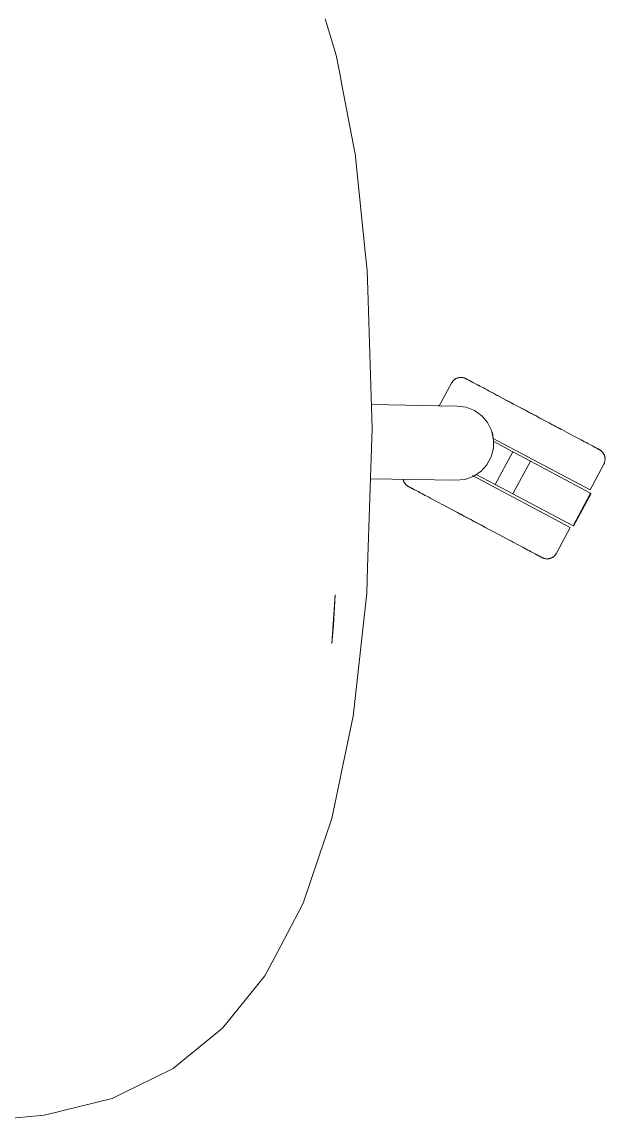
# Model space of a CAD drawing. Header units: millimetres. Extents: x 155927 to 326028, y -36033 to 97293.
# Drawn here: x 200647.5 to 200867.1, y 31869.9 to 32282.9 of the extents above; entities that cross this region are included whole.
import ezdxf

# ---------------------------------------------------------------- set-up
doc = ezdxf.new("R2010")
doc.units = ezdxf.units.MM
doc.header["$MEASUREMENT"] = 0
doc.layers.add('G-IMPT', color=8, linetype='CONTINUOUS', lineweight=9)
doc.layers.add('I-FURN', color=8, linetype='CONTINUOUS', lineweight=9)

msp = doc.modelspace()

# ---------------------------------------------------------------- linework, layer by layer
at = {"layer": 'G-IMPT'}
for p, q in [((200761.69, 32284.04), (200765.88, 32270.44)), ((200765.88, 32270.44), (200767.34, 32262.83)), ((200768.05, 32259.17), (200767.34, 32262.83)), ((200768.05, 32259.17), (200772.91, 32233.79)), ((200773, 32233.33), (200772.91, 32233.79)), ((200773, 32233.33), (200776.82, 32196.34)), ((200776.82, 32196.34), (200777.56, 32189.27)), ((200777.78, 32182.01), (200777.56, 32189.27)), ((200779.4, 32129.85), (200777.78, 32182.01)), ((200777.69, 32077.66), (200779.4, 32129.85)), ((200777.69, 32077.66), (200777.37, 32067.72)), ((200765.49, 32067.19), (200764.24, 32048.91)), ((200765.49, 32067.19), (200764.85, 32055.85)), ((200776.89, 32063.35), (200777.37, 32067.72)), ((200776.89, 32063.35), (200772.76, 32025.9)), ((200764.24, 32048.91), (200764.85, 32055.85)), ((200772.27, 32021.49), (200772.76, 32025.9)), ((200767.92, 32000.54), (200772.27, 32021.49)), ((200767.92, 32000.54), (200767.16, 31996.86)), ((200767.16, 31996.86), (200764.29, 31983.04)), ((200761.77, 31975.61), (200764.29, 31983.04)), ((200761.77, 31975.61), (200753.62, 31951.52)), ((200742.45, 31930.35), (200752.75, 31949.86)), ((200752.75, 31949.86), (200753.62, 31951.52)), ((200739.01, 31923.84), (200741.72, 31928.97)), ((200742.45, 31930.35), (200741.72, 31928.97)), ((200739.01, 31923.84), (200726.81, 31908.71)), ((200723.05, 31904.05), (200726.81, 31908.71)), ((200708.1, 31891.88), (200723.05, 31904.05)), ((200708.1, 31891.88), (200704.45, 31888.9)), ((200704.45, 31888.9), (200697.28, 31885.37)), ((200685.81, 31879.73), (200697.28, 31885.37)), ((200685.81, 31879.73), (200681.45, 31877.58)), ((200681.45, 31877.58), (200663.51, 31873.18)), ((200639.97, 31869.86), (200655.85, 31871.3)), ((200655.85, 31871.3), (200661.14, 31872.6)), ((200663.51, 31873.18), (200661.14, 31872.6))]:
    msp.add_line(p, q, dxfattribs=at)
at = {"layer": 'I-FURN'}
for p, q in [((200809.52, 32147.34), (200809.62, 32147.47)), ((200809.62, 32147.47), (200809.72, 32147.6)), ((200809.72, 32147.6), (200809.82, 32147.72)), ((200809.82, 32147.72), (200809.93, 32147.84)), ((200809.93, 32147.84), (200810.04, 32147.96)), ((200810.04, 32147.96), (200810.16, 32148.06)), ((200810.16, 32148.06), (200810.29, 32148.17)), ((200810.29, 32148.17), (200810.41, 32148.27)), ((200810.41, 32148.27), (200810.54, 32148.36)), ((200810.54, 32148.36), (200810.68, 32148.45)), ((200810.68, 32148.45), (200810.82, 32148.53)), ((200810.82, 32148.53), (200810.96, 32148.61)), ((200810.96, 32148.61), (200811.1, 32148.68)), ((200811.1, 32148.68), (200811.25, 32148.75)), ((200811.25, 32148.75), (200811.4, 32148.81)), ((200811.4, 32148.81), (200811.55, 32148.86)), ((200811.55, 32148.86), (200811.7, 32148.91)), ((200811.7, 32148.91), (200811.86, 32148.95)), ((200811.86, 32148.95), (200812.02, 32148.99)), ((200812.02, 32148.99), (200812.18, 32149.02)), ((200812.18, 32149.02), (200812.34, 32149.04)), ((200812.34, 32149.04), (200812.5, 32149.06)), ((200812.5, 32149.06), (200812.66, 32149.07)), ((200812.66, 32149.07), (200812.82, 32149.07)), ((200812.82, 32149.07), (200812.98, 32149.07)), ((200812.98, 32149.07), (200813.14, 32149.06)), ((200813.14, 32149.06), (200813.3, 32149.04)), ((200813.3, 32149.04), (200813.46, 32149.02)), ((200813.46, 32149.02), (200813.62, 32148.99)), ((200813.62, 32148.99), (200813.78, 32148.96)), ((200813.78, 32148.96), (200813.93, 32148.92)), ((200813.93, 32148.92), (200814.09, 32148.87)), ((200814.09, 32148.87), (200814.24, 32148.81)), ((200814.24, 32148.81), (200814.39, 32148.76)), ((200814.39, 32148.76), (200814.54, 32148.69)), ((200814.54, 32148.69), (200814.68, 32148.62)), ((200814.68, 32148.62), (200814.72, 32148.6)), ((200814.72, 32148.6), (200814.74, 32148.59)), ((200814.77, 32148.57), (200814.72, 32148.6)), ((200814.72, 32148.6), (200814.72, 32148.6)), ((200814.74, 32148.59), (200814.8, 32148.56)), ((200814.85, 32148.53), (200814.77, 32148.57)), ((200814.8, 32148.56), (200814.9, 32148.5)), ((200814.97, 32148.46), (200814.85, 32148.53)), ((200814.9, 32148.5), (200815.04, 32148.43)), ((200815.13, 32148.38), (200814.97, 32148.46)), ((200815.04, 32148.43), (200815.22, 32148.33)), ((200815.33, 32148.27), (200815.13, 32148.38)), ((200815.22, 32148.33), (200815.44, 32148.22)), ((200815.57, 32148.14), (200815.33, 32148.27)), ((200815.44, 32148.22), (200815.7, 32148.08)), ((200815.85, 32148), (200815.57, 32148.14)), ((200815.7, 32148.08), (200816, 32147.92)), ((200816.17, 32147.83), (200815.85, 32148)), ((200816, 32147.92), (200816.33, 32147.74)), ((200816.53, 32147.64), (200816.17, 32147.83)), ((200816.33, 32147.74), (200816.7, 32147.54)), ((200816.92, 32147.43), (200816.53, 32147.64)), ((200816.7, 32147.54), (200817.11, 32147.33)), ((200817.35, 32147.2), (200816.92, 32147.43)), ((200809.27, 32146.93), (200804.57, 32138.09)), ((200809.27, 32146.93), (200809.35, 32147.07)), ((200809.35, 32147.07), (200809.43, 32147.21)), ((200809.43, 32147.21), (200809.52, 32147.34)), ((200817.11, 32147.33), (200817.56, 32147.09)), ((200817.82, 32146.95), (200817.35, 32147.2)), ((200817.56, 32147.09), (200818.04, 32146.83)), ((200818.32, 32146.69), (200817.82, 32146.95)), ((200818.04, 32146.83), (200818.56, 32146.56)), ((200818.85, 32146.4), (200818.32, 32146.69)), ((200818.56, 32146.56), (200819.11, 32146.26)), ((200819.42, 32146.1), (200818.85, 32146.4)), ((200819.11, 32146.26), (200819.69, 32145.95)), ((200820.02, 32145.78), (200819.42, 32146.1)), ((200820.66, 32145.44), (200820.02, 32145.78)), ((200821.32, 32145.09), (200820.66, 32145.44)), ((200822.01, 32144.72), (200821.32, 32145.09)), ((200822.74, 32144.34), (200822.01, 32144.72)), ((200823.49, 32143.94), (200822.74, 32144.34)), ((200824.26, 32143.52), (200823.49, 32143.94)), ((200825.06, 32143.1), (200824.26, 32143.52)), ((200825.89, 32142.66), (200825.06, 32143.1)), ((200825.44, 32142.9), (200826.27, 32142.45)), ((200826.73, 32142.21), (200825.89, 32142.66)), ((200826.27, 32142.45), (200827.13, 32142)), ((200827.6, 32141.75), (200826.73, 32142.21)), ((200827.13, 32142), (200828.01, 32141.53)), ((200828.49, 32141.28), (200827.6, 32141.75)), ((200828.01, 32141.53), (200828.9, 32141.06)), ((200829.4, 32140.79), (200828.49, 32141.28)), ((200828.9, 32141.06), (200829.82, 32140.57)), ((200830.32, 32140.3), (200829.4, 32140.79)), ((200829.82, 32140.57), (200830.75, 32140.08)), ((200831.26, 32139.81), (200830.32, 32140.3)), ((200830.75, 32140.08), (200831.69, 32139.57)), ((200832.21, 32139.3), (200831.26, 32139.81)), ((200831.69, 32139.57), (200832.65, 32139.06)), ((200833.17, 32138.79), (200832.21, 32139.3)), ((200779.12, 32138.87), (200811.46, 32138.31)), ((200811.46, 32138.31), (200814.8, 32137.84)), ((200814.8, 32137.84), (200817.93, 32136.59)), ((200817.93, 32136.59), (200820.67, 32134.63)), ((200832.65, 32139.06), (200833.62, 32138.55)), ((200834.15, 32138.27), (200833.17, 32138.79)), ((200833.62, 32138.55), (200834.6, 32138.03)), ((200835.13, 32137.75), (200834.15, 32138.27)), ((200834.6, 32138.03), (200835.58, 32137.5)), ((200836.12, 32137.22), (200835.13, 32137.75)), ((200835.58, 32137.5), (200836.58, 32136.98)), ((200837.12, 32136.69), (200836.12, 32137.22)), ((200836.58, 32136.98), (200837.58, 32136.44)), ((200838.12, 32136.16), (200837.12, 32136.69)), ((200837.58, 32136.44), (200838.58, 32135.91)), ((200839.12, 32135.62), (200838.12, 32136.16)), ((200838.58, 32135.91), (200839.58, 32135.38)), ((200840.13, 32135.09), (200839.12, 32135.62)), ((200839.58, 32135.38), (200840.59, 32134.84)), ((200841.13, 32134.55), (200840.13, 32135.09)), ((200820.67, 32134.63), (200822.87, 32132.06)), ((200822.87, 32132.06), (200824.38, 32129.05)), ((200840.59, 32134.84), (200841.59, 32134.31)), ((200842.14, 32134.02), (200841.13, 32134.55)), ((200841.59, 32134.31), (200842.6, 32133.78)), ((200843.13, 32133.49), (200842.14, 32134.02)), ((200842.6, 32133.78), (200843.59, 32133.25)), ((200844.13, 32132.96), (200843.13, 32133.49)), ((200843.59, 32133.25), (200844.58, 32132.72)), ((200845.12, 32132.44), (200844.13, 32132.96)), ((200844.58, 32132.72), (200845.57, 32132.2)), ((200846.09, 32131.92), (200845.12, 32132.44)), ((200845.57, 32132.2), (200846.54, 32131.68)), ((200847.06, 32131.4), (200846.09, 32131.92)), ((200846.54, 32131.68), (200847.51, 32131.17)), ((200848.02, 32130.89), (200847.06, 32131.4)), ((200847.51, 32131.17), (200848.46, 32130.66)), ((200848.96, 32130.39), (200848.02, 32130.89)), ((200824.38, 32129.05), (200825.13, 32125.76)), ((200848.46, 32130.66), (200849.39, 32130.16)), ((200849.89, 32129.9), (200848.96, 32130.39)), ((200849.39, 32130.16), (200850.32, 32129.67)), ((200850.81, 32129.41), (200849.89, 32129.9)), ((200850.32, 32129.67), (200850.66, 32129.49)), ((200851.7, 32128.93), (200850.81, 32129.41)), ((200852.58, 32128.47), (200851.7, 32128.93)), ((200853.44, 32128.01), (200852.58, 32128.47)), ((200854.27, 32127.57), (200853.44, 32128.01)), ((200855.08, 32127.14), (200854.27, 32127.57)), ((200855.87, 32126.72), (200855.08, 32127.14)), ((200824.79, 32126.25), (200861.51, 32106.73)), ((200825.13, 32125.76), (200825.07, 32122.39)), ((200825.2, 32124.9), (200832.34, 32121.11)), ((200856.63, 32126.31), (200855.87, 32126.72)), ((200857.37, 32125.92), (200856.63, 32126.31)), ((200858.08, 32125.54), (200857.37, 32125.92)), ((200858.75, 32125.18), (200858.08, 32125.54)), ((200859.4, 32124.84), (200858.75, 32125.18)), ((200860.02, 32124.51), (200859.4, 32124.84)), ((200860.6, 32124.2), (200860.02, 32124.51)), ((200860.29, 32124.37), (200860.86, 32124.06)), ((200861.15, 32123.91), (200860.6, 32124.2)), ((200860.86, 32124.06), (200861.4, 32123.78)), ((200861.67, 32123.63), (200861.15, 32123.91)), ((200861.4, 32123.78), (200861.9, 32123.51)), ((200862.15, 32123.38), (200861.67, 32123.63)), ((200861.9, 32123.51), (200862.36, 32123.27)), ((200862.6, 32123.14), (200862.15, 32123.38)), ((200862.36, 32123.27), (200862.79, 32123.04)), ((200863.01, 32122.92), (200862.6, 32123.14)), ((200862.79, 32123.04), (200863.19, 32122.83)), ((200863.38, 32122.72), (200863.01, 32122.92)), ((200863.19, 32122.83), (200863.54, 32122.64)), ((200863.72, 32122.55), (200863.38, 32122.72)), ((200863.54, 32122.64), (200863.86, 32122.47)), ((200824.21, 32119.13), (200822.59, 32116.17)), ((200825.07, 32122.39), (200824.21, 32119.13)), ((200832.34, 32121.11), (200825.77, 32108.74)), ((200832.34, 32121.11), (200838.99, 32117.57)), ((200864.01, 32122.39), (200863.72, 32122.55)), ((200863.86, 32122.47), (200864.14, 32122.32)), ((200864.27, 32122.25), (200864.01, 32122.39)), ((200864.14, 32122.32), (200864.38, 32122.19)), ((200864.49, 32122.13), (200864.27, 32122.25)), ((200864.38, 32122.19), (200864.58, 32122.09)), ((200864.67, 32122.04), (200864.49, 32122.13)), ((200864.58, 32122.09), (200864.74, 32122)), ((200864.81, 32121.96), (200864.67, 32122.04)), ((200864.74, 32122), (200864.86, 32121.94)), ((200864.91, 32121.91), (200864.81, 32121.96)), ((200864.86, 32121.94), (200864.95, 32121.89)), ((200864.97, 32121.88), (200864.91, 32121.91)), ((200864.95, 32121.89), (200864.99, 32121.87)), ((200864.99, 32121.87), (200864.97, 32121.88)), ((200864.99, 32121.87), (200865.13, 32121.79)), ((200864.99, 32121.87), (200864.99, 32121.87)), ((200865.13, 32121.79), (200865.27, 32121.7)), ((200865.27, 32121.7), (200865.41, 32121.61)), ((200865.41, 32121.61), (200865.54, 32121.52)), ((200865.54, 32121.52), (200865.66, 32121.42)), ((200865.66, 32121.42), (200865.79, 32121.32)), ((200865.79, 32121.32), (200865.9, 32121.21)), ((200865.9, 32121.21), (200866.02, 32121.09)), ((200866.02, 32121.09), (200866.13, 32120.97)), ((200866.13, 32120.97), (200866.23, 32120.85)), ((200866.23, 32120.85), (200866.33, 32120.72)), ((200866.33, 32120.72), (200866.42, 32120.59)), ((200866.42, 32120.59), (200866.51, 32120.46)), ((200866.51, 32120.46), (200866.59, 32120.32)), ((200866.59, 32120.32), (200866.67, 32120.18)), ((200866.67, 32120.18), (200866.74, 32120.03)), ((200866.74, 32120.03), (200866.81, 32119.89)), ((200866.81, 32119.89), (200866.87, 32119.74)), ((200866.87, 32119.74), (200866.92, 32119.58)), ((200866.92, 32119.58), (200866.97, 32119.43)), ((200866.97, 32119.43), (200867.01, 32119.27)), ((200867.01, 32119.27), (200867.05, 32119.12)), ((200867.05, 32119.12), (200867.08, 32118.96)), ((200867.08, 32118.96), (200867.1, 32118.8)), ((200867.1, 32118.8), (200867.12, 32118.64)), ((200867.12, 32118.64), (200867.13, 32118.48)), ((200867.13, 32118.48), (200867.13, 32118.32)), ((200822.59, 32116.17), (200820.31, 32113.68)), ((200838.99, 32117.57), (200832.41, 32105.21)), ((200838.99, 32117.57), (200861.69, 32105.5)), ((200861.51, 32106.73), (200866.66, 32116.42)), ((200866.68, 32116.45), (200866.66, 32116.42)), ((200866.75, 32116.6), (200866.68, 32116.45)), ((200866.82, 32116.75), (200866.75, 32116.6)), ((200866.88, 32116.9), (200866.82, 32116.75)), ((200866.93, 32117.05), (200866.88, 32116.9)), ((200866.98, 32117.2), (200866.93, 32117.05)), ((200867.02, 32117.36), (200866.98, 32117.2)), ((200867.05, 32117.52), (200867.02, 32117.36)), ((200867.08, 32117.67), (200867.05, 32117.52)), ((200867.1, 32117.83), (200867.08, 32117.67)), ((200867.12, 32117.99), (200867.1, 32117.83)), ((200867.13, 32118.16), (200867.12, 32117.99)), ((200867.13, 32118.32), (200867.13, 32118.16)), ((200810.97, 32110.33), (200778.78, 32110.89)), ((200791.1, 32110.58), (200791.07, 32110.73)), ((200791.14, 32110.42), (200791.1, 32110.58)), ((200791.19, 32110.27), (200791.14, 32110.42)), ((200791.25, 32110.11), (200791.19, 32110.27)), ((200814.32, 32110.67), (200810.97, 32110.33)), ((200817.5, 32111.82), (200814.32, 32110.67)), ((200817.25, 32112.14), (200854, 32092.6)), ((200820.31, 32113.68), (200817.5, 32111.82)), ((200825.77, 32108.74), (200818.63, 32112.54)), ((200791.31, 32109.96), (200791.25, 32110.11)), ((200791.37, 32109.82), (200791.31, 32109.96)), ((200791.44, 32109.67), (200791.37, 32109.82)), ((200791.52, 32109.53), (200791.44, 32109.67)), ((200791.61, 32109.39), (200791.52, 32109.53)), ((200791.69, 32109.26), (200791.61, 32109.39)), ((200791.79, 32109.13), (200791.69, 32109.26)), ((200791.89, 32109), (200791.79, 32109.13)), ((200791.99, 32108.88), (200791.89, 32109)), ((200792.1, 32108.76), (200791.99, 32108.88)), ((200792.21, 32108.64), (200792.1, 32108.76)), ((200792.33, 32108.53), (200792.21, 32108.64)), ((200792.45, 32108.43), (200792.33, 32108.53)), ((200792.58, 32108.33), (200792.45, 32108.43)), ((200792.71, 32108.23), (200792.58, 32108.33)), ((200792.84, 32108.15), (200792.71, 32108.23)), ((200792.98, 32108.06), (200792.84, 32108.15)), ((200793.12, 32107.98), (200792.98, 32108.06)), ((200793.13, 32107.98), (200793.12, 32107.98)), ((200793.12, 32107.98), (200793.14, 32107.97)), ((200793.17, 32107.96), (200793.13, 32107.98)), ((200793.14, 32107.97), (200793.2, 32107.94)), ((200793.25, 32107.91), (200793.17, 32107.96)), ((200793.2, 32107.94), (200793.3, 32107.89)), ((200793.37, 32107.85), (200793.25, 32107.91)), ((200793.3, 32107.89), (200793.44, 32107.81)), ((200793.54, 32107.76), (200793.37, 32107.85)), ((200793.44, 32107.81), (200793.62, 32107.72)), ((200793.74, 32107.66), (200793.54, 32107.76)), ((200793.62, 32107.72), (200793.84, 32107.6)), ((200793.98, 32107.53), (200793.74, 32107.66)), ((200793.84, 32107.6), (200794.1, 32107.46)), ((200794.26, 32107.38), (200793.98, 32107.53)), ((200794.1, 32107.46), (200794.4, 32107.3)), ((200794.58, 32107.21), (200794.26, 32107.38)), ((200794.4, 32107.3), (200794.73, 32107.13)), ((200794.93, 32107.02), (200794.58, 32107.21)), ((200794.73, 32107.13), (200795.11, 32106.93)), ((200795.32, 32106.81), (200794.93, 32107.02)), ((200795.11, 32106.93), (200795.52, 32106.71)), ((200795.75, 32106.58), (200795.32, 32106.81)), ((200795.52, 32106.71), (200795.96, 32106.47)), ((200796.22, 32106.34), (200795.75, 32106.58)), ((200795.96, 32106.47), (200796.45, 32106.22)), ((200796.72, 32106.07), (200796.22, 32106.34)), ((200796.45, 32106.22), (200796.96, 32105.94)), ((200832.41, 32105.21), (200825.77, 32108.74)), ((200797.26, 32105.79), (200796.72, 32106.07)), ((200796.96, 32105.94), (200797.51, 32105.65)), ((200797.83, 32105.48), (200797.26, 32105.79)), ((200797.51, 32105.65), (200798.1, 32105.34)), ((200798.1, 32105.34), (200798.71, 32105.01)), ((200798.71, 32105.01), (200799.36, 32104.67)), ((200799.36, 32104.67), (200800.04, 32104.31)), ((200800.04, 32104.31), (200800.75, 32103.93)), ((200800.75, 32103.93), (200801.48, 32103.54)), ((200801.48, 32103.54), (200802.24, 32103.13)), ((200802.24, 32103.13), (200803.03, 32102.71)), ((200803.03, 32102.71), (200803.84, 32102.28)), ((200803.84, 32102.28), (200804.68, 32101.84)), ((200855.12, 32093.14), (200832.41, 32105.21)), ((200861.69, 32105.5), (200855.12, 32093.14)), ((200855.29, 32093.05), (200861.87, 32105.41)), ((200804.68, 32101.84), (200805.54, 32101.38)), ((200805.54, 32101.38), (200806.41, 32100.92)), ((200806.41, 32100.92), (200807.31, 32100.44)), ((200807.8, 32100.18), (200806.89, 32100.66)), ((200807.31, 32100.44), (200808.22, 32099.95)), ((200808.72, 32099.69), (200807.8, 32100.18)), ((200808.22, 32099.95), (200809.15, 32099.46)), ((200809.66, 32099.19), (200808.72, 32099.69)), ((200809.15, 32099.46), (200810.1, 32098.96)), ((200810.61, 32098.68), (200809.66, 32099.19)), ((200810.1, 32098.96), (200811.05, 32098.45)), ((200811.57, 32098.17), (200810.61, 32098.68)), ((200811.05, 32098.45), (200812.02, 32097.93)), ((200812.55, 32097.65), (200811.57, 32098.17)), ((200812.02, 32097.93), (200813, 32097.41)), ((200813.53, 32097.13), (200812.55, 32097.65)), ((200813, 32097.41), (200813.99, 32096.89)), ((200814.52, 32096.6), (200813.53, 32097.13)), ((200813.99, 32096.89), (200814.98, 32096.36)), ((200815.52, 32096.07), (200814.52, 32096.6)), ((200814.98, 32096.36), (200815.98, 32095.83)), ((200816.52, 32095.54), (200815.52, 32096.07)), ((200815.98, 32095.83), (200816.98, 32095.3)), ((200817.53, 32095.01), (200816.52, 32095.54)), ((200816.98, 32095.3), (200817.99, 32094.76)), ((200818.53, 32094.47), (200817.53, 32095.01)), ((200817.99, 32094.76), (200818.99, 32094.23)), ((200819.54, 32093.94), (200818.53, 32094.47)), ((200818.99, 32094.23), (200820, 32093.69)), ((200820.54, 32093.41), (200819.54, 32093.94)), ((200820, 32093.69), (200821, 32093.16)), ((200821.54, 32092.87), (200820.54, 32093.41)), ((200821, 32093.16), (200822, 32092.63)), ((200822.53, 32092.35), (200821.54, 32092.87)), ((200822, 32092.63), (200822.99, 32092.1)), ((200823.52, 32091.82), (200822.53, 32092.35)), ((200822.99, 32092.1), (200823.97, 32091.58)), ((200824.5, 32091.3), (200823.52, 32091.82)), ((200823.97, 32091.58), (200824.95, 32091.06)), ((200825.47, 32090.78), (200824.5, 32091.3)), ((200824.95, 32091.06), (200825.91, 32090.55)), ((200826.43, 32090.28), (200825.47, 32090.78)), ((200825.91, 32090.55), (200826.86, 32090.04)), ((200827.37, 32089.77), (200826.43, 32090.28)), ((200826.86, 32090.04), (200827.8, 32089.55)), ((200828.3, 32089.28), (200827.37, 32089.77)), ((200848.85, 32082.92), (200854, 32092.6)), ((200827.8, 32089.55), (200828.72, 32089.05)), ((200829.21, 32088.79), (200828.3, 32089.28)), ((200828.72, 32089.05), (200829.63, 32088.57)), ((200830.11, 32088.32), (200829.21, 32088.79)), ((200829.63, 32088.57), (200830.51, 32088.1)), ((200830.99, 32087.85), (200830.11, 32088.32)), ((200830.51, 32088.1), (200831.38, 32087.64)), ((200831.84, 32087.4), (200830.99, 32087.85)), ((200831.38, 32087.64), (200832.23, 32087.19)), ((200832.68, 32086.95), (200831.84, 32087.4)), ((200832.23, 32087.19), (200833.05, 32086.75)), ((200833.05, 32086.75), (200833.85, 32086.33)), ((200833.85, 32086.33), (200834.63, 32085.91)), ((200834.63, 32085.91), (200835.38, 32085.51)), ((200835.38, 32085.51), (200836.1, 32085.13)), ((200836.1, 32085.13), (200836.8, 32084.76)), ((200836.8, 32084.76), (200837.46, 32084.41)), ((200837.46, 32084.41), (200838.09, 32084.07)), ((200838.09, 32084.07), (200838.7, 32083.75)), ((200839.01, 32083.59), (200838.42, 32083.9)), ((200838.7, 32083.75), (200839.26, 32083.45)), ((200839.56, 32083.29), (200839.01, 32083.59)), ((200839.26, 32083.45), (200839.8, 32083.16)), ((200840.08, 32083.02), (200839.56, 32083.29)), ((200839.8, 32083.16), (200840.3, 32082.9)), ((200840.56, 32082.76), (200840.08, 32083.02)), ((200840.3, 32082.9), (200840.77, 32082.65)), ((200841, 32082.52), (200840.56, 32082.76)), ((200840.77, 32082.65), (200841.2, 32082.42)), ((200841.41, 32082.31), (200841, 32082.52)), ((200841.2, 32082.42), (200841.59, 32082.21)), ((200841.79, 32082.11), (200841.41, 32082.31)), ((200841.59, 32082.21), (200841.95, 32082.02)), ((200842.12, 32081.93), (200841.79, 32082.11)), ((200841.95, 32082.02), (200842.26, 32081.85)), ((200842.42, 32081.77), (200842.12, 32081.93)), ((200842.26, 32081.85), (200842.54, 32081.71)), ((200842.68, 32081.63), (200842.42, 32081.77)), ((200842.54, 32081.71), (200842.78, 32081.58)), ((200842.9, 32081.52), (200842.68, 32081.63)), ((200842.78, 32081.58), (200842.98, 32081.47)), ((200843.08, 32081.42), (200842.9, 32081.52)), ((200842.98, 32081.47), (200843.15, 32081.39)), ((200843.22, 32081.35), (200843.08, 32081.42)), ((200843.15, 32081.39), (200843.27, 32081.32)), ((200843.32, 32081.29), (200843.22, 32081.35)), ((200843.27, 32081.32), (200843.35, 32081.28)), ((200843.38, 32081.26), (200843.32, 32081.29)), ((200847.3, 32081.32), (200847.16, 32081.24)), ((200847.44, 32081.4), (200847.3, 32081.32)), ((200847.57, 32081.49), (200847.44, 32081.4)), ((200847.7, 32081.58), (200847.57, 32081.49)), ((200847.83, 32081.68), (200847.7, 32081.58)), ((200847.95, 32081.79), (200847.83, 32081.68)), ((200848.07, 32081.89), (200847.95, 32081.79)), ((200848.19, 32082.01), (200848.07, 32081.89)), ((200848.3, 32082.13), (200848.19, 32082.01)), ((200848.4, 32082.25), (200848.3, 32082.13)), ((200848.5, 32082.38), (200848.4, 32082.25)), ((200848.6, 32082.51), (200848.5, 32082.38)), ((200848.69, 32082.64), (200848.6, 32082.51)), ((200848.77, 32082.78), (200848.69, 32082.64)), ((200848.85, 32082.92), (200848.77, 32082.78)), ((200843.35, 32081.28), (200843.39, 32081.25)), ((200843.4, 32081.25), (200843.38, 32081.26)), ((200843.39, 32081.25), (200843.4, 32081.25)), ((200843.44, 32081.23), (200843.4, 32081.25)), ((200843.58, 32081.16), (200843.44, 32081.23)), ((200843.73, 32081.09), (200843.58, 32081.16)), ((200843.88, 32081.03), (200843.73, 32081.09)), ((200844.03, 32080.98), (200843.88, 32081.03)), ((200844.18, 32080.93), (200844.03, 32080.98)), ((200844.34, 32080.89), (200844.18, 32080.93)), ((200844.5, 32080.86), (200844.34, 32080.89)), ((200844.66, 32080.83), (200844.5, 32080.86)), ((200844.82, 32080.81), (200844.66, 32080.83)), ((200844.98, 32080.79), (200844.82, 32080.81)), ((200845.14, 32080.78), (200844.98, 32080.79)), ((200845.3, 32080.78), (200845.14, 32080.78)), ((200845.46, 32080.78), (200845.3, 32080.78)), ((200845.62, 32080.79), (200845.46, 32080.78)), ((200845.78, 32080.81), (200845.62, 32080.79)), ((200845.94, 32080.83), (200845.78, 32080.81)), ((200846.1, 32080.86), (200845.94, 32080.83)), ((200846.26, 32080.9), (200846.1, 32080.86)), ((200846.41, 32080.94), (200846.26, 32080.9)), ((200846.57, 32080.99), (200846.41, 32080.94)), ((200846.72, 32081.04), (200846.57, 32080.99)), ((200846.87, 32081.1), (200846.72, 32081.04)), ((200847.01, 32081.17), (200846.87, 32081.1)), ((200847.16, 32081.24), (200847.01, 32081.17))]:
    msp.add_line(p, q, dxfattribs=at)
msp.add_arc((200811.4, 32124.31), 13.81, 12.3473, 17.336, dxfattribs=at)
msp.add_open_spline([(200824.72, 32127.96), (200824.84, 32127.54), (200824.91, 32127.1), (200824.97, 32126.67)], degree=3, dxfattribs=at)

doc.saveas('drawing.dxf')
